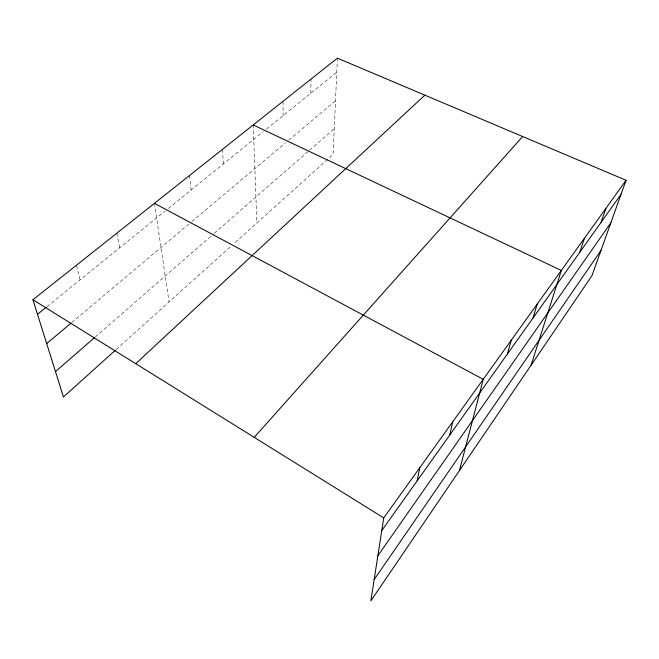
<?xml version="1.0" encoding="UTF-8"?>
<svg xmlns="http://www.w3.org/2000/svg" width="659" height="659" viewBox="0 0 659 659"><rect width="100%" height="100%" fill="white"/><g stroke="black" fill="none" stroke-linecap="round" stroke-linejoin="round"><path stroke-width="0.49" stroke-dasharray="3.29 2.47" d="M310.751 93.232L311.032 79.08M337.4 58.157L333.116 154.437L233.772 243.781M116.223 349.484L230.79 246.458M95.3 336.938L213.549 233.912M214.323 233.245L308.849 150.895M309.615 150.227L334.261 128.76M71.782 322.49L191.168 222.149M191.942 221.498L285.635 142.739M288.708 140.161L335.497 100.835M46.97 306.633L165.236 210.954M168.375 208.417L263.295 131.627M266.467 129.057L336.774 72.185M76.436 265.239L80.093 279.836M116.832 233.187L119.691 247.8M154.445 203.334L169.058 301.97M189.561 175.467L191.118 190.023M222.421 149.395L223.434 163.877M253.237 124.946L256.878 222.997M283.032 101.297L283.131 115.58"/><path stroke-width="0.99" d="M626.05 180.278L383.744 517.908L370.86 600.843L591.955 275.676L626.05 180.278L337.4 58.157L32.95 299.746L63.437 396.949L115.457 350.176M417.188 480.79L419.791 467.684M449.693 435.113L452.824 421.653M459.43 470.584L483.22 379.304L154.445 203.334M507.323 354.114L511.269 340.225M532.991 318.05L537.233 304.038M531.113 365.16L561.344 270.445L253.237 124.946M579.739 252.348L584.442 238.253M601.082 222.355L605.959 208.269M374.164 579.574L600.967 250.461M377.862 555.759L610.835 222.849M381.783 530.544L621.033 194.323M254.234 437.362L522.653 136.537M135.746 363.669L424.849 95.16M55.488 371.61L94.534 337.597M46.698 343.578L70.999 323.149M37.514 314.285L46.188 307.267M32.95 299.746L383.744 517.908"/></g></svg>
